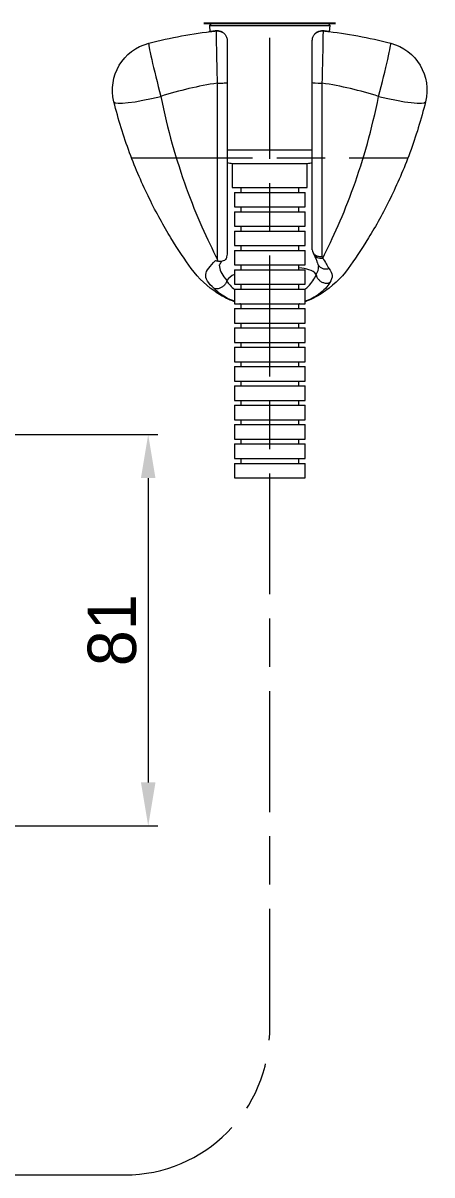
# Model space of a CAD drawing. Header units: millimetres. Extents: x 1122 to 9824, y -1894 to 216.
# Drawn here: x 9089.8 to 9174.3, y -474.9 to -236.8 of the extents above; entities that cross this region are included whole.
import ezdxf

# ---------------------------------------------------------------- set-up
doc = ezdxf.new("R2010")
doc.units = ezdxf.units.MM
doc.header["$LTSCALE"] = 40
doc.linetypes.add('CENTER', pattern=[2.25, 1.25, -0.25, 0.5, -0.25])
doc.linetypes.add('DLB3013-CR2S_시공도$0$CENTER2', pattern=[28.575, 19.05, -3.175, 3.175, -3.175])
doc.layers.add('DLB3013-CR2S_시공도$0$1', color=7, linetype='Continuous')
doc.layers.add('DLB3013-CR2S_시공도$0$Cneter', color=1, linetype='DLB3013-CR2S_시공도$0$CENTER2', lineweight=13)
doc.styles.add('DLB3013-CR2S_시공도$0$Daelim Dimension', font='')
doc.styles.get('DLB3013-CR2S_시공도$0$Daelim Dimension').set_extended_font_data('나눔고딕')
doc.dimstyles.new('DLB3013-CR2S_시공도$0$DEFAULT', dxfattribs={"dimscale": 2, "dimtxt": 2, "dimasz": 2, "dimexe": 0, "dimexo": 2, "dimgap": 1, "dimtad": 1, "dimdec": 1, "dimzin": 9, "dimdsep": 46, "dimtxsty": 'DLB3013-CR2S_시공도$0$Daelim Dimension', "dimcen": 0.5, "dimclrd": 252, "dimclre": 252, "dimclrt": 3, "dimadec": 1, "dimazin": 0, "dimtfac": 1, "dimtdec": 1, "dimtix": 1, "dimtmove": 0, "dimatfit": 3, "dimfxl": 1, "dimtolj": 1, "dimtzin": 1, "dimlwd": 9, "dimlwe": 9, "dimarcsym": 0})

# ---------------------------------------------------------------- blocks, each defined once
blk = doc.blocks.new("rodskjfkldsjf'")
at = {"color": 7, "linetype": 'Continuous'}
blk.add_line((8827.79, 2616.05), (8827.79, 2643.28), dxfattribs=at)
blk = doc.blocks.new('*D13')
at = {"color": 5, "lineweight": 9, "ltscale": 0.5, "transparency": 16777216}
for p, q in [((8970.22, -321.84), (9117.69, -321.84)), ((9115.69, -330.84), (9115.69, -393.75)), ((9047.23, -402.75), (9117.69, -402.75))]:
    blk.add_line(p, q, dxfattribs=at)
at = {"color": 5, "ltscale": 0.5, "transparency": 16777216}
for points in [[(9114.19, -330.84), (9117.19, -330.84), (9115.69, -321.84)], [(9114.19, -393.75), (9117.19, -393.75), (9115.69, -402.75)]]:
    blk.add_solid(points, dxfattribs=at)
at = {"layer": 'Defpoints', "color": 0, "ltscale": 0.5, "transparency": 16777216}
for p in [(8966.22, -321.84), (9043.23, -402.75), (9115.69, -402.75)]:
    blk.add_point(p, dxfattribs=at)
at = {"color": 7, "ltscale": 0.5, "transparency": 16777216, "insert": (9108.25, -362.29), "char_height": 10, "attachment_point": 5, "rotation": 90, "style": 'DLB3013-CR2S_시공도$0$Daelim Dimension'}
blk.add_mtext('\\A1;81', dxfattribs=at)

msp = doc.modelspace()

# ---------------------------------------------------------------- linework, layer by layer
at = {"layer": 'DLB3013-CR2S_시공도$0$1', "color": 7, "linetype": 'Continuous', "lineweight": 18}
for p, q in [((9128.8, -236.8), (9128.34, -237.3)), ((9128.34, -237.3), (9128.43, -238.6)), ((9128.34, -237.3), (9140.8, -237.3)), ((9128.8, -236.8), (9140.8, -236.8)), ((9140.8, -236.8), (9152.8, -236.8)), ((9140.8, -237.3), (9153.27, -237.3)), ((9153.27, -237.3), (9152.8, -236.8)), ((9153.18, -238.6), (9153.27, -237.3)), ((9132, -249.07), (9132, -283.98)), ((9149.6, -283.67), (9149.6, -249.07)), ((9133.05, -265.8), (9133.05, -270.8)), ((9148.55, -270.8), (9148.55, -265.8)), ((9133.05, -270.8), (9140.8, -270.8)), ((9134.8, -270.8), (9134.8, -271.8)), ((9140.8, -270.8), (9148.55, -270.8)), ((9146.8, -271.8), (9146.8, -270.8)), ((9133.5, -271.8), (9133.5, -274.8)), ((9133.5, -271.8), (9140.8, -271.8)), ((9140.8, -271.8), (9148.1, -271.8)), ((9148.1, -274.8), (9148.1, -271.8)), ((9133.5, -274.8), (9140.8, -274.8)), ((9133.5, -275.8), (9133.5, -278.8)), ((9133.5, -275.8), (9140.8, -275.8)), ((9134.8, -274.8), (9134.8, -275.8)), ((9140.8, -274.8), (9148.1, -274.8)), ((9140.8, -275.8), (9148.1, -275.8)), ((9146.8, -275.8), (9146.8, -274.8)), ((9148.1, -278.8), (9148.1, -275.8)), ((9133.5, -278.8), (9140.8, -278.8)), ((9133.5, -279.8), (9133.5, -282.8)), ((9133.5, -279.8), (9140.8, -279.8)), ((9134.8, -278.8), (9134.8, -279.8)), ((9140.8, -278.8), (9148.1, -278.8)), ((9140.8, -279.8), (9148.1, -279.8)), ((9146.8, -279.8), (9146.8, -278.8)), ((9148.1, -282.8), (9148.1, -279.8)), ((9133.5, -282.8), (9140.8, -282.8)), ((9134.8, -282.8), (9134.8, -283.8)), ((9140.8, -282.8), (9148.1, -282.8)), ((9146.8, -283.8), (9146.8, -282.8)), ((9133.5, -283.8), (9133.5, -286.8)), ((9133.5, -283.8), (9140.8, -283.8)), ((9140.8, -283.8), (9148.1, -283.8)), ((9148.1, -286.8), (9148.1, -283.8)), ((9133.5, -286.8), (9140.8, -286.8)), ((9133.5, -287.8), (9133.5, -290.8)), ((9133.5, -287.8), (9140.8, -287.8)), ((9134.8, -286.8), (9134.8, -287.8)), ((9140.8, -286.8), (9148.1, -286.8)), ((9140.8, -287.8), (9148.1, -287.8)), ((9146.8, -287.8), (9146.8, -286.8)), ((9148.1, -290.8), (9148.1, -287.8)), ((9133.5, -290.8), (9140.8, -290.8)), ((9133.5, -291.8), (9133.5, -294.8)), ((9133.5, -291.8), (9140.8, -291.8)), ((9134.8, -290.8), (9134.8, -291.8)), ((9140.8, -290.8), (9148.1, -290.8)), ((9140.8, -291.8), (9148.1, -291.8)), ((9146.8, -291.8), (9146.8, -290.8)), ((9148.1, -294.8), (9148.1, -291.8)), ((9133.5, -294.8), (9140.8, -294.8)), ((9134.8, -294.8), (9134.8, -295.8)), ((9140.8, -294.8), (9148.1, -294.8)), ((9146.8, -295.8), (9146.8, -294.8)), ((9133.5, -295.8), (9133.5, -298.8)), ((9133.5, -295.8), (9140.8, -295.8)), ((9140.8, -295.8), (9148.1, -295.8)), ((9148.1, -298.8), (9148.1, -295.8)), ((9133.5, -298.8), (9140.8, -298.8)), ((9133.5, -299.8), (9133.5, -302.8)), ((9133.5, -299.8), (9140.8, -299.8)), ((9134.8, -298.8), (9134.8, -299.8)), ((9140.8, -298.8), (9148.1, -298.8)), ((9140.8, -299.8), (9148.1, -299.8)), ((9146.8, -299.8), (9146.8, -298.8)), ((9148.1, -302.8), (9148.1, -299.8)), ((9133.5, -302.8), (9140.8, -302.8)), ((9133.5, -303.8), (9133.5, -306.8)), ((9133.5, -303.8), (9140.8, -303.8)), ((9134.8, -302.8), (9134.8, -303.8)), ((9140.8, -302.8), (9148.1, -302.8)), ((9140.8, -303.8), (9148.1, -303.8)), ((9146.8, -303.8), (9146.8, -302.8)), ((9148.1, -306.8), (9148.1, -303.8)), ((9133.5, -306.8), (9140.8, -306.8)), ((9134.8, -306.8), (9134.8, -307.8)), ((9140.8, -306.8), (9148.1, -306.8)), ((9146.8, -307.8), (9146.8, -306.8)), ((9133.5, -307.8), (9133.5, -310.8)), ((9133.5, -307.8), (9140.8, -307.8)), ((9140.8, -307.8), (9148.1, -307.8)), ((9148.1, -310.8), (9148.1, -307.8)), ((9133.5, -310.8), (9140.8, -310.8)), ((9133.5, -311.8), (9133.5, -314.8)), ((9133.5, -311.8), (9140.8, -311.8)), ((9134.8, -310.8), (9134.8, -311.8)), ((9140.8, -310.8), (9148.1, -310.8)), ((9140.8, -311.8), (9148.1, -311.8)), ((9146.8, -311.8), (9146.8, -310.8)), ((9148.1, -314.8), (9148.1, -311.8)), ((9133.5, -314.8), (9140.8, -314.8)), ((9133.5, -315.8), (9133.5, -318.8)), ((9133.5, -315.8), (9140.8, -315.8)), ((9134.8, -314.8), (9134.8, -315.8)), ((9140.8, -314.8), (9148.1, -314.8)), ((9140.8, -315.8), (9148.1, -315.8)), ((9146.8, -315.8), (9146.8, -314.8)), ((9148.1, -318.8), (9148.1, -315.8)), ((9133.5, -318.8), (9140.8, -318.8)), ((9134.8, -318.8), (9134.8, -319.8)), ((9140.8, -318.8), (9148.1, -318.8)), ((9146.8, -319.8), (9146.8, -318.8)), ((9133.5, -319.8), (9133.5, -322.8)), ((9133.5, -319.8), (9140.8, -319.8)), ((9140.8, -319.8), (9148.1, -319.8)), ((9148.1, -322.8), (9148.1, -319.8)), ((9133.5, -322.8), (9140.8, -322.8)), ((9134.8, -322.8), (9134.8, -323.8)), ((9140.8, -322.8), (9148.1, -322.8)), ((9146.8, -323.8), (9146.8, -322.8)), ((9133.5, -323.8), (9133.5, -326.8)), ((9133.5, -323.8), (9140.8, -323.8)), ((9140.8, -323.8), (9148.1, -323.8)), ((9148.1, -326.8), (9148.1, -323.8)), ((9133.5, -326.8), (9140.8, -326.8)), ((9133.5, -327.8), (9133.5, -330.8)), ((9133.5, -327.8), (9140.8, -327.8)), ((9134.8, -326.8), (9134.8, -327.8)), ((9140.8, -326.8), (9148.1, -326.8)), ((9140.8, -327.8), (9148.1, -327.8)), ((9146.8, -327.8), (9146.8, -326.8)), ((9148.1, -330.8), (9148.1, -327.8)), ((9133.5, -330.8), (9140.8, -330.8)), ((9140.8, -330.8), (9148.1, -330.8))]:
    msp.add_line(p, q, dxfattribs=at)
at = {"layer": 'DLB3013-CR2S_시공도$0$1', "color": 7, "linetype": 'Continuous', "lineweight": 13}
for p, q in [((9130, -285.65), (9130, -249.22)), ((9151.6, -249.22), (9151.6, -285.05)), ((9132, -263.01), (9140.8, -263.01)), ((9140.8, -263.01), (9149.6, -263.01))]:
    msp.add_line(p, q, dxfattribs=at)
at = {"layer": 'DLB3013-CR2S_시공도$0$1', "color": 7, "linetype": 'Continuous', "lineweight": 18, "extrusion": (0, 0, -1)}
for centre, start, end in [((-9118.3, -250.66), 346.0375, 75.5225), ((-9163.3, -250.66), 104.4775, 193.9625)]:
    msp.add_arc(centre, 10, start, end, dxfattribs=at)
at = {"layer": 'DLB3013-CR2S_시공도$0$1', "color": 7, "linetype": 'Continuous', "lineweight": 18}
for centre, start, end in [((9133.1, -262.8), 248.4851, 270), ((9148.5, -262.8), 270, 291.5149)]:
    msp.add_arc(centre, 3, start, end, dxfattribs=at)
at = {"layer": 'DLB3013-CR2S_시공도$0$1', "color": 7, "linetype": 'Continuous', "lineweight": 13}
for centre, major_axis, ratio, start_param, end_param in [((9118.3, -250.66), (2.5, -9.68), 0.032961, 3.141593, 4.839361), ((9163.3, -250.66), (-2.5, -9.68), 0.032961, 1.443824, 3.141593), ((9130, -249.07), (-2, 0), 0.076696, 1.570796, 3.141593), ((9151.6, -249.07), (-2, 0), 0.076696, 0, 1.570796), ((9118.3, -250.66), (9.7, 2.41), 0.126983, 3.141593, 4.680827), ((9163.3, -250.66), (-9.7, 2.41), 0.126983, 1.602358, 3.141593), ((9151.75, -283.8), (-1.83, -0.82), 0.760059, 6.274802, 7.5268)]:
    msp.add_ellipse(centre, major_axis=major_axis, ratio=ratio, start_param=start_param, end_param=end_param, dxfattribs=at)
at = {"layer": 'DLB3013-CR2S_시공도$0$1', "color": 7, "linetype": 'Continuous', "lineweight": 18}
for points, degree in [([(9115.8, -240.98), (9120.32, -239.81), (9124.86, -238.97), (9129.44, -238.45)], 3), ([(9128.57, -238.55), (9128.39, -238.58), (9128.26, -238.59), (9128.2, -238.6)], 3), ([(9129.44, -238.45), (9128.87, -238.52), (9128.57, -238.55), (9128.56, -238.55)], 3), ([(9129.28, -238.47), (9129.43, -238.45), (9129.59, -238.43), (9129.78, -238.41)], 3), ([(9130.28, -238.46), (9129.88, -238.39), (9129.43, -238.46)], 2), ([(9132, -240.24), (9132, -240.29), (9132, -240.35), (9132, -240.41)], 3), ([(9149.6, -240.41), (9149.6, -240.35), (9149.61, -240.29), (9149.61, -240.24)], 3), ([(9152.16, -238.46), (9151.72, -238.39), (9151.33, -238.47)], 2), ([(9151.82, -238.41), (9152.01, -238.43), (9152.18, -238.45), (9152.32, -238.47)], 3), ([(9152.17, -238.45), (9156.77, -238.98), (9161.31, -239.82), (9165.8, -240.98)], 3), ([(9153.04, -238.55), (9153.03, -238.55), (9152.74, -238.52), (9152.17, -238.45)], 3), ([(9153.16, -238.57), (9153.16, -238.57), (9153.1, -238.56), (9152.99, -238.55)], 3), ([(9131.9, -285.13), (9131.88, -285.25), (9131.85, -285.37), (9131.82, -285.48)], 3), ([(9132, -283.98), (9132, -284.38), (9131.96, -284.77), (9131.9, -285.13)], 3), ([(9149.71, -284.18), (9149.91, -284.6)], 1), ([(9129.57, -285.89), (9129.73, -285.93), (9129.9, -285.98), (9130.06, -286.02)], 3), ([(9133.49, -288.75), (9132.87, -289.06), (9132.35, -289.46), (9131.96, -290.01)], 3), ([(9134.82, -294.89), (9134.76, -294.87), (9134.7, -294.85), (9134.64, -294.83)], 3), ([(9146.94, -294.84), (9146.88, -294.86), (9146.83, -294.87), (9146.77, -294.89)], 3)]:
    msp.add_open_spline(points, degree=degree, dxfattribs=at)
for points, knots in [([(9128.58, -238.55), (9128.58, -238.55), (9128.59, -238.55), (9128.62, -238.55), (9128.69, -238.54), (9128.76, -238.54), (9128.8, -238.54), (9128.82, -238.54)], [0, 0, 0, 0, 0.117287, 0.217707, 0.437799, 0.865839, 1, 1, 1, 1]), ([(9129.78, -238.41), (9129.79, -238.41), (9129.79, -238.41), (9130.03, -238.39), (9130.28, -238.4), (9130.72, -238.52), (9130.93, -238.61), (9131.22, -238.81), (9131.32, -238.89), (9131.42, -238.98)], [0, 0, 0, 0, 0.007507, 0.007507, 0.408699, 0.408699, 0.781214, 0.781214, 1, 1, 1, 1]), ([(9129.78, -238.46), (9129.79, -238.46), (9129.79, -238.46), (9129.97, -238.44), (9130.14, -238.44), (9130.54, -238.49), (9130.75, -238.56), (9131.14, -238.76), (9131.32, -238.9), (9131.62, -239.22), (9131.74, -239.4), (9131.92, -239.8), (9131.98, -240.02), (9132, -240.24)], [0, 0, 0, 0, 0.004771, 0.004771, 0.168449, 0.168449, 0.381096, 0.381096, 0.589432, 0.589432, 0.794609, 0.794609, 1, 1, 1, 1]), ([(9132, -240.41), (9132, -240.49), (9132, -241.5), (9132, -244.71), (9132, -246.9), (9132, -249.07)], [0, 0, 0, 0, 0.5, 0.5, 1, 1, 1, 1]), ([(9149.6, -249.07), (9149.6, -246.9), (9149.6, -244.71), (9149.6, -241.5), (9149.6, -240.49), (9149.6, -240.41)], [0, 0, 0, 0, 0.5, 0.5, 1, 1, 1, 1]), ([(9149.61, -240.24), (9149.63, -240.02), (9149.69, -239.8), (9149.86, -239.4), (9149.99, -239.22), (9150.28, -238.9), (9150.46, -238.76), (9150.85, -238.56), (9151.07, -238.49), (9151.46, -238.44), (9151.64, -238.44), (9151.81, -238.46), (9151.82, -238.46), (9151.82, -238.46)], [0, 0, 0, 0, 0.205391, 0.205391, 0.410568, 0.410568, 0.618904, 0.618904, 0.831551, 0.831551, 0.995229, 0.995229, 1, 1, 1, 1]), ([(9150.19, -238.98), (9150.28, -238.89), (9150.39, -238.81), (9150.68, -238.61), (9150.89, -238.52), (9151.33, -238.4), (9151.57, -238.39), (9151.82, -238.41), (9151.82, -238.41), (9151.82, -238.41)], [0, 0, 0, 0, 0.218786, 0.218786, 0.591301, 0.591301, 0.992493, 0.992493, 1, 1, 1, 1]), ([(9152.78, -238.54), (9152.82, -238.54), (9152.89, -238.54), (9152.97, -238.55), (9153.01, -238.55), (9153.02, -238.55), (9153.02, -238.55), (9153.02, -238.55)], [0, 0, 0, 0, 0.469812, 0.772051, 0.873112, 0.946142, 1, 1, 1, 1]), ([(9124.59, -287.52), (9123.31, -285.75), (9121.87, -283.63), (9118.89, -278.77), (9117.37, -276.04), (9114.48, -270.16), (9113.08, -266.95), (9110.6, -260.24), (9109.51, -256.74), (9108.6, -253.07)], [0, 0, 0, 0, 0.25, 0.25, 0.5, 0.5, 0.75, 0.75, 1, 1, 1, 1]), ([(9173.01, -253.07), (9172.1, -256.74), (9171.01, -260.24), (9168.53, -266.95), (9167.13, -270.16), (9164.24, -276.04), (9162.72, -278.77), (9159.74, -283.63), (9158.29, -285.75), (9157.01, -287.52)], [0, 0, 0, 0, 0.25, 0.25, 0.5, 0.5, 0.75, 0.75, 1, 1, 1, 1]), ([(9133, -265.8), (9133, -265.8), (9133, -265.8), (9133, -265.8), (9133.84, -265.8), (9136.73, -265.8), (9138.76, -265.8), (9140.8, -265.8)], [0, 0, 0, 0, 0.000824, 0.000824, 0.500412, 0.500412, 1, 1, 1, 1]), ([(9140.8, -265.8), (9142.85, -265.8), (9144.87, -265.8), (9147.76, -265.8), (9148.6, -265.8), (9148.6, -265.8), (9148.6, -265.8), (9148.6, -265.8)], [0, 0, 0, 0, 0.49959, 0.49959, 0.999181, 0.999181, 1, 1, 1, 1]), ([(9130.06, -286.02), (9130.04, -285.91), (9130.03, -285.8), (9130.01, -285.68), (9130.01, -285.66), (9130, -285.65)], [0, 0, 0, 0, 0.900036, 0.900036, 1, 1, 1, 1]), ([(9131.82, -285.48), (9131.73, -285.63), (9131.6, -285.75), (9131.3, -285.94), (9131.13, -286), (9130.74, -286.08), (9130.53, -286.08), (9130.23, -286.05), (9130.14, -286.04), (9130.06, -286.02)], [0, 0, 0, 0, 0.290833, 0.290833, 0.580688, 0.580688, 0.885685, 0.885685, 1, 1, 1, 1]), ([(9149.6, -283.67), (9149.6, -283.84), (9149.64, -284.02), (9149.79, -284.33), (9149.9, -284.48), (9150.17, -284.72), (9150.34, -284.83), (9150.72, -284.98), (9150.93, -285.03), (9151.29, -285.07), (9151.44, -285.07), (9151.59, -285.05), (9151.6, -285.05), (9151.6, -285.05)], [0, 0, 0, 0, 0.212222, 0.212222, 0.424374, 0.424374, 0.637608, 0.637608, 0.852942, 0.852942, 0.994498, 0.994498, 1, 1, 1, 1]), ([(9149.91, -284.57), (9149.94, -284.65), (9150.12, -285.05), (9150.38, -285.64), (9150.59, -286.17), (9150.65, -286.38), (9150.67, -286.43)], [0, 0, 0, 0, 0.103224, 0.524644, 0.869823, 1, 1, 1, 1]), ([(9133.51, -294.42), (9132.38, -293.98), (9131.15, -293.38), (9128.01, -291.35), (9126.1, -289.6), (9124.59, -287.52)], [0, 0, 0, 0, 0.384067, 0.384067, 1, 1, 1, 1]), ([(9130.4, -286.96), (9130.4, -286.96), (9130.4, -286.96), (9130.4, -286.92), (9130.48, -286.71), (9130.64, -286.42), (9130.8, -286.17), (9130.87, -286.05)], [0, 0, 0, 0, 0.070781, 0.337198, 0.585459, 0.817998, 1, 1, 1, 1]), ([(9150.4, -288.77), (9150.09, -288.19), (9149.57, -287.97), (9148.33, -287.61), (9147.63, -287.5), (9146.83, -287.42)], [0, 0, 0, 0, 0.533403, 0.533403, 1, 1, 1, 1]), ([(9157.01, -287.52), (9155.51, -289.6), (9153.6, -291.35), (9150.45, -293.38), (9149.23, -293.98), (9148.1, -294.42)], [0, 0, 0, 0, 0.616324, 0.616324, 1, 1, 1, 1]), ([(9150.67, -286.43), (9150.73, -286.61), (9150.81, -286.77), (9151.04, -287.08), (9151.19, -287.22), (9151.54, -287.44), (9151.74, -287.52), (9152.15, -287.62), (9152.38, -287.63), (9152.73, -287.6), (9152.87, -287.57), (9153.02, -287.53), (9153.03, -287.53), (9153.04, -287.53)], [0, 0, 0, 0, 0.202242, 0.202242, 0.419427, 0.419427, 0.636714, 0.636714, 0.854125, 0.854125, 0.98775, 0.98775, 1, 1, 1, 1]), ([(9150.74, -286.65), (9150.78, -286.72), (9150.86, -286.9), (9150.9, -287.06), (9150.91, -287.11), (9150.91, -287.12), (9150.91, -287.12)], [0, 0, 0, 0, 0.197918, 0.592862, 0.998647, 1, 1, 1, 1]), ([(9131.91, -290.11), (9131.85, -290.31), (9131.75, -290.51), (9131.51, -290.88), (9131.36, -291.05), (9131.02, -291.34), (9130.83, -291.46), (9130.43, -291.64), (9130.23, -291.71), (9129.82, -291.76), (9129.62, -291.75), (9129.4, -291.7), (9129.37, -291.69), (9129.33, -291.68), (9129.32, -291.68), (9129.31, -291.67)], [0, 0, 0, 0, 0.191438, 0.191438, 0.38287, 0.38287, 0.574422, 0.574422, 0.766339, 0.766339, 0.958624, 0.958624, 0.992339, 0.992339, 1, 1, 1, 1]), ([(9131.96, -290.01), (9131.95, -290.02), (9131.93, -290.04), (9131.92, -290.08), (9131.92, -290.09), (9131.91, -290.11)], [0, 0, 0, 0, 0.674483, 0.674483, 1, 1, 1, 1]), ([(9150.42, -288.84), (9150.42, -288.82), (9150.41, -288.81), (9150.4, -288.79), (9150.4, -288.78), (9150.4, -288.77)], [0, 0, 0, 0, 0.53512, 0.53512, 1, 1, 1, 1]), ([(9150.42, -288.84), (9150.46, -289.04), (9150.53, -289.25), (9150.74, -289.62), (9150.88, -289.8), (9151.21, -290.11), (9151.4, -290.24), (9151.8, -290.43), (9152.02, -290.5), (9152.45, -290.57), (9152.67, -290.57), (9152.99, -290.51), (9153.09, -290.48), (9153.2, -290.44), (9153.21, -290.44), (9153.22, -290.44)], [0, 0, 0, 0, 0.179587, 0.179587, 0.359174, 0.359174, 0.538771, 0.538771, 0.718454, 0.718454, 0.898245, 0.898245, 0.990374, 0.990374, 1, 1, 1, 1])]:
    msp.add_open_spline(points, degree=3, knots=knots, dxfattribs=at)
at = {"layer": 'DLB3013-CR2S_시공도$0$1', "color": 7, "linetype": 'Continuous', "lineweight": 13}
for points in [[(9129.78, -238.46), (9129.66, -238.44), (9129.54, -238.44), (9129.44, -238.45)], [(9152.17, -238.45), (9152.07, -238.44), (9151.95, -238.44), (9151.82, -238.46)], [(9130, -249.22), (9126.07, -249.81), (9122.13, -250.74), (9118.3, -251.97)], [(9163.3, -251.97), (9159.47, -250.74), (9155.57, -249.82), (9151.6, -249.22)], [(9151.6, -285.05), (9151.65, -285.16), (9151.7, -285.27), (9151.75, -285.38)], [(9151.75, -285.38), (9152.26, -286.21), (9152.71, -286.91), (9153.04, -287.53)], [(9150.4, -288.77), (9150.74, -288.18), (9150.91, -287.65), (9150.91, -287.09)], [(9153.04, -287.53), (9153.8, -288.57), (9153.93, -289.38), (9153.22, -290.44)], [(9131.91, -290.11), (9132.33, -290.71), (9132.86, -291.31), (9133.54, -291.86)]]:
    msp.add_open_spline(points, degree=3, dxfattribs=at)
for points, knots in [([(9130, -249.22), (9129.94, -246.62), (9129.88, -244), (9129.81, -240.03), (9129.78, -238.72), (9129.78, -238.46)], [0, 0, 0, 0, 0.5, 0.5, 1, 1, 1, 1]), ([(9151.82, -238.46), (9151.82, -238.72), (9151.8, -240.03), (9151.72, -244), (9151.67, -246.62), (9151.6, -249.22)], [0, 0, 0, 0, 0.5, 0.5, 1, 1, 1, 1]), ([(9118.3, -251.97), (9118.98, -255.38), (9119.77, -258.65), (9121.54, -264.96), (9122.53, -268.03), (9124.6, -273.76), (9125.68, -276.42), (9127.86, -281.36), (9128.97, -283.65), (9130, -285.65)], [0, 0, 0, 0, 0.25, 0.25, 0.5, 0.5, 0.75, 0.75, 1, 1, 1, 1]), ([(9151.75, -285.38), (9152.78, -283.37), (9153.87, -281.09), (9156.03, -276.18), (9157.09, -273.54), (9159.14, -267.85), (9160.11, -264.82), (9161.85, -258.58), (9162.63, -255.34), (9163.3, -251.97)], [0, 0, 0, 0, 0.25, 0.25, 0.5, 0.5, 0.75, 0.75, 1, 1, 1, 1]), ([(9129.31, -291.67), (9128.09, -290.59), (9127.47, -289.61), (9127.67, -287.92), (9128.46, -287.1), (9129.57, -285.89)], [0, 0, 0, 0, 0.5, 0.5, 1, 1, 1, 1]), ([(9130.4, -286.95), (9130.4, -287.03), (9130.4, -287.11), (9130.5, -288.06), (9131.04, -289.01), (9131.96, -290.01)], [0, 0, 0, 0, 0.082026, 0.082026, 1, 1, 1, 1]), ([(9153.22, -290.44), (9152.81, -291.22), (9152.01, -292.09), (9150.12, -293.43), (9149.2, -293.94), (9148.11, -294.29)], [0, 0, 0, 0, 0.597437, 0.597437, 1, 1, 1, 1]), ([(9148.13, -291.82), (9148.34, -291.64), (9148.54, -291.45), (9149.51, -290.47), (9150.07, -289.64), (9150.42, -288.84)], [0, 0, 0, 0, 0.191134, 0.191134, 1, 1, 1, 1]), ([(9133.49, -294.28), (9132.82, -294.07), (9132.21, -293.79), (9130.68, -292.93), (9129.91, -292.3), (9129.31, -291.67)], [0, 0, 0, 0, 0.358827, 0.358827, 1, 1, 1, 1])]:
    msp.add_open_spline(points, degree=3, knots=knots, dxfattribs=at)
at = {"layer": 'DLB3013-CR2S_시공도$0$Cneter', "linetype": 'CENTER', "lineweight": 5, "ltscale": 0.5}
for p, q in [((9140.8, -444.87), (9140.8, -51.66)), ((9112.24, -264.66), (9169.37, -264.66)), ((8996.23, -474.87), (9110.8, -474.87))]:
    msp.add_line(p, q, dxfattribs=at)
msp.add_arc((9110.8, -444.87), 30, 270, 0, dxfattribs=at)

# ---------------------------------------------------------------- block references
at = {"color": 0, "rotation": 270}
msp.add_blockref("rodskjfkldsjf'", (6511.14, 8590.99), dxfattribs=at)

# ---------------------------------------------------------------- dimensions: what is measured, and where the dimension line sits
at = {"color": 5, "ltscale": 0.5}
dim = msp.add_linear_dim(base=(9115.69, -402.75), p1=(8966.22, -321.84), p2=(9043.23, -402.75), angle=90, dimstyle='DLB3013-CR2S_시공도$0$DEFAULT', override={"dimtxt": 5, "dimasz": 4.5, "dimexe": 1, "dimdec": 0, "dimclrd": 5, "dimclre": 5, "dimclrt": 7}, dxfattribs=at)
dim.commit()
dim.dimension.update_dxf_attribs({"geometry": '*D13', "text_midpoint": (9108.25, -362.29)})

doc.saveas('drawing.dxf')
